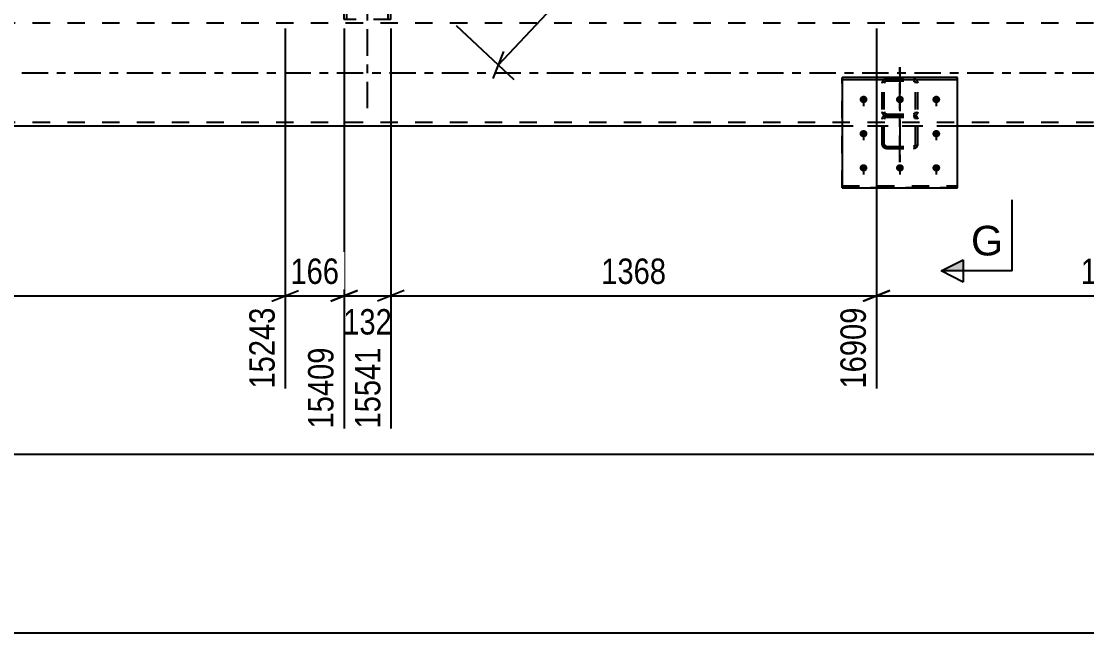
# Model space of a CAD drawing. Header units: millimetres. Extents: x -177 to 1012, y -676 to 165.
# Drawn here: x 540 to 660, y -190.7 to -121.8 of the extents above; entities that cross this region are included whole.
import ezdxf

# ---------------------------------------------------------------- set-up
doc = ezdxf.new("R2010")
doc.units = ezdxf.units.MM
doc.linetypes.add('DXK_LINE_DOT2', pattern=[3.9198, 1.9599, -1.9599])
doc.linetypes.add('DXK_LINE_DOT3', pattern=[5.9187, 2.979, -0.9799, 0.9799, -0.9799])
doc.styles.add('Arial', font='ARIAL.TTF', dxfattribs={"height": 0.2})
doc.styles.add('Arial Narrow', font='ARIALN.TTF', dxfattribs={"height": 0.2})

# ---------------------------------------------------------------- blocks, each defined once
blk = doc.blocks.new('Part-761545539-1987 - 1890')
at = {"color": 7, "linetype": 'DXK_LINE_DOT2'}
for p, q in [((798, -122), (-40, -122)), ((798, -133.2), (-40, -133.2)), ((798, -133.6), (-27.5, -133.6)), ((645.5, -133.6), (632.5, -133.6))]:
    blk.add_line(p, q, dxfattribs=at)
at = {"color": 7, "linetype": 'DXK_LINE_DOT3'}
blk.add_line((-40, -127.6), (798, -127.6), dxfattribs=at)
at = {"color": 2, "linetype": 'Continuous'}
for p, q in [((632.5, -133.6), (465.5, -133.6)), ((793.2, -133.6), (645.5, -133.6))]:
    blk.add_line(p, q, dxfattribs=at)
blk = doc.blocks.new('Part-761545539-2196 - 1890')
at = {"color": 2, "linetype": 'Continuous'}
for p, q in [((645.5, -128.14), (632.5, -128.14)), ((632.5, -128.14), (632.5, -140.57)), ((632.5, -128.35), (645.5, -128.35)), ((645.5, -140.57), (645.5, -128.14)), ((632.5, -140.57), (645.5, -140.57))]:
    blk.add_line(p, q, dxfattribs=at)
at = {"color": 7, "linetype": 'DXK_LINE_DOT2'}
blk.add_line((632.5, -140.35), (645.5, -140.35), dxfattribs=at)
blk = doc.blocks.new('Part-761545539-2197 - 1890')
at = {"color": 7, "linetype": 'DXK_LINE_DOT3'}
blk.add_line((639, -137.66), (639, -126.97), dxfattribs=at)
at = {"color": 7, "linetype": 'DXK_LINE_DOT2'}
for p, q in [((637.48, -128.26), (637.3, -128.3)), ((637.48, -128.26), (640.52, -128.26)), ((640.7, -128.3), (640.52, -128.26)), ((637.04, -128.58), (637, -128.77)), ((637, -135.67), (637, -128.77)), ((637.24, -128.77), (637.26, -128.67)), ((637.24, -135.67), (637.24, -128.77)), ((637.26, -128.67), (637.31, -128.59)), ((637.31, -128.59), (637.39, -128.53)), ((637.39, -128.53), (637.48, -128.52)), ((637.48, -128.52), (640.52, -128.52)), ((640.52, -128.52), (640.61, -128.53)), ((640.61, -128.53), (640.69, -128.59)), ((640.69, -128.59), (640.74, -128.67)), ((640.74, -128.67), (640.76, -128.77)), ((640.76, -135.67), (640.76, -128.77)), ((641, -128.77), (640.96, -128.58)), ((641, -135.67), (641, -128.77)), ((637, -132.01), (637.04, -132.2)), ((637.26, -132.1), (637.24, -132.01)), ((640.76, -132.01), (640.74, -132.1)), ((640.96, -132.2), (641, -132.01)), ((637, -132.82), (637.04, -132.64)), ((637.04, -132.64), (637.14, -132.5)), ((637.14, -132.5), (637.3, -132.4)), ((637.26, -132.73), (637.24, -132.82)), ((637.31, -132.19), (637.26, -132.1)), ((637.31, -132.66), (637.26, -132.73)), ((637.3, -132.4), (637.48, -132.36)), ((637.3, -132.48), (637.48, -132.52)), ((637.39, -132.24), (637.31, -132.19)), ((637.39, -132.61), (637.31, -132.66)), ((637.48, -132.26), (637.39, -132.24)), ((637.48, -132.59), (637.39, -132.61)), ((637.48, -132.26), (640.52, -132.26)), ((637.48, -132.36), (640.52, -132.36)), ((637.48, -132.52), (640.52, -132.52)), ((637.48, -132.59), (640.52, -132.59)), ((640.61, -132.24), (640.52, -132.26)), ((640.52, -132.36), (640.7, -132.4)), ((640.52, -132.52), (640.7, -132.48)), ((640.61, -132.61), (640.52, -132.59)), ((640.69, -132.19), (640.61, -132.24)), ((640.69, -132.66), (640.61, -132.61)), ((640.74, -132.1), (640.69, -132.19)), ((640.74, -132.73), (640.69, -132.66)), ((640.7, -132.4), (640.86, -132.5)), ((640.76, -132.82), (640.74, -132.73)), ((640.86, -132.5), (640.96, -132.64)), ((640.96, -132.64), (641, -132.82)), ((637.04, -135.84), (637, -135.67)), ((637.24, -135.67), (637.26, -135.76)), ((640.74, -135.76), (640.76, -135.67)), ((641, -135.67), (640.96, -135.84)), ((637.14, -135.99), (637.04, -135.84)), ((637.3, -136.09), (637.14, -135.99)), ((637.26, -135.76), (637.31, -135.83)), ((637.48, -136.12), (637.3, -136.09)), ((637.31, -135.83), (637.39, -135.88)), ((637.39, -135.88), (637.48, -135.9)), ((637.48, -135.9), (640.52, -135.9)), ((637.48, -136.12), (640.52, -136.12)), ((640.52, -135.9), (640.61, -135.88)), ((640.7, -136.09), (640.52, -136.12)), ((640.61, -135.88), (640.69, -135.83)), ((640.69, -135.83), (640.74, -135.76)), ((640.86, -135.99), (640.7, -136.09)), ((640.96, -135.84), (640.86, -135.99))]:
    blk.add_line(p, q, dxfattribs=at)
for centre, start, end in [((637.5, -128.75), 114.32, 159.2417), ((640.5, -128.75), 20.7583, 65.68), ((637.5, -132.03), 200.7583, 245.68), ((640.5, -132.03), 294.32, 339.2417)]:
    blk.add_arc(centre, 0.496, start, end, dxfattribs=at)
blk = doc.blocks.new('Part-761545539-2198 - 1890')
at = {"color": 7, "linetype": 'DXK_LINE_DOT3'}
blk.add_line((639, -126.97), (639, -137.66), dxfattribs=at)
at = {"color": 7, "linetype": 'DXK_LINE_DOT2'}
for p, q in [((637.3, -128.3), (637.48, -128.26)), ((637.48, -128.26), (640.52, -128.26)), ((640.52, -128.26), (640.7, -128.3)), ((637, -128.77), (637.04, -128.57)), ((637, -135.67), (637, -128.77)), ((637.26, -128.67), (637.24, -128.77)), ((637.24, -135.67), (637.24, -128.77)), ((637.31, -128.59), (637.26, -128.67)), ((637.39, -128.53), (637.31, -128.59)), ((637.48, -128.51), (637.39, -128.53)), ((637.48, -128.51), (640.52, -128.51)), ((640.61, -128.53), (640.52, -128.51)), ((640.69, -128.59), (640.61, -128.53)), ((640.74, -128.67), (640.69, -128.59)), ((640.76, -128.77), (640.74, -128.67)), ((640.76, -135.67), (640.76, -128.77)), ((640.96, -128.57), (641, -128.77)), ((641, -135.67), (641, -128.77)), ((637.04, -132.2), (637, -132.01)), ((637.24, -132.01), (637.26, -132.1)), ((640.74, -132.1), (640.76, -132.01)), ((641, -132.01), (640.96, -132.2)), ((637.04, -132.64), (637, -132.81)), ((637.14, -132.5), (637.04, -132.64)), ((637.3, -132.4), (637.14, -132.5)), ((637.24, -132.81), (637.26, -132.73)), ((637.26, -132.1), (637.31, -132.19)), ((637.26, -132.73), (637.31, -132.66)), ((637.48, -132.36), (637.3, -132.4)), ((637.48, -132.52), (637.3, -132.48)), ((637.31, -132.19), (637.39, -132.24)), ((637.31, -132.66), (637.39, -132.61)), ((637.39, -132.24), (637.48, -132.26)), ((637.39, -132.61), (637.48, -132.59)), ((637.48, -132.26), (640.52, -132.26)), ((637.48, -132.36), (640.52, -132.36)), ((637.48, -132.52), (640.52, -132.52)), ((637.48, -132.59), (640.52, -132.59)), ((640.52, -132.26), (640.61, -132.24)), ((640.7, -132.4), (640.52, -132.36)), ((640.7, -132.48), (640.52, -132.52)), ((640.52, -132.59), (640.61, -132.61)), ((640.61, -132.24), (640.69, -132.19)), ((640.61, -132.61), (640.69, -132.66)), ((640.69, -132.19), (640.74, -132.1)), ((640.69, -132.66), (640.74, -132.73)), ((640.86, -132.5), (640.7, -132.4)), ((640.74, -132.73), (640.76, -132.81)), ((640.96, -132.64), (640.86, -132.5)), ((641, -132.81), (640.96, -132.64)), ((637, -135.67), (637.04, -135.84)), ((637.26, -135.76), (637.24, -135.67)), ((640.76, -135.67), (640.74, -135.76)), ((640.96, -135.84), (641, -135.67)), ((637.04, -135.84), (637.14, -135.99)), ((637.14, -135.99), (637.3, -136.09)), ((637.31, -135.83), (637.26, -135.76)), ((637.3, -136.09), (637.48, -136.12)), ((637.39, -135.88), (637.31, -135.83)), ((637.48, -135.9), (637.39, -135.88)), ((637.48, -135.9), (640.52, -135.9)), ((637.48, -136.12), (640.52, -136.12)), ((640.61, -135.88), (640.52, -135.9)), ((640.52, -136.12), (640.7, -136.09)), ((640.69, -135.83), (640.61, -135.88)), ((640.74, -135.76), (640.69, -135.83)), ((640.7, -136.09), (640.86, -135.99)), ((640.86, -135.99), (640.96, -135.84))]:
    blk.add_line(p, q, dxfattribs=at)
for centre, start, end in [((637.5, -128.75), 114.32, 159.2417), ((640.5, -128.75), 20.7583, 65.68), ((637.5, -132.03), 200.7583, 245.68), ((640.5, -132.03), 294.32, 339.2417)]:
    blk.add_arc(centre, 0.496, start, end, dxfattribs=at)
blk = doc.blocks.new('Part-761545539-2271 - 1890')
at = {"color": 7, "linetype": 'DXK_LINE_DOT3'}
blk.add_line((579, -131.6), (579, 4), dxfattribs=at)
at = {"color": 7, "linetype": 'DXK_LINE_DOT2'}
for p, q in [((581.64, -6), (576.36, -6)), ((576.36, -6.66), (576.36, -6)), ((576.68, -121.6), (576.68, -6)), ((581.32, -121.6), (581.32, -6)), ((581.64, -6.66), (581.64, -6)), ((576.36, -121.6), (576.36, -120.94)), ((581.64, -121.6), (581.64, -120.94)), ((581.64, -121.6), (576.36, -121.6))]:
    blk.add_line(p, q, dxfattribs=at)
at = {"color": 2, "linetype": 'Continuous'}
for p, q in [((576.36, -120.94), (576.36, -6.66)), ((581.64, -120.94), (581.64, -6.66))]:
    blk.add_line(p, q, dxfattribs=at)
blk = doc.blocks.new('Bolt-761545539-2459 - 1890')
at = {"color": 1, "linetype": 'DXK_LINE_DOT2'}
for p, q in [((634.9, -130.21), (634.9, -131.35)), ((639, -130.21), (639, -131.35)), ((643.1, -130.21), (643.1, -131.35)), ((634.9, -134.07), (634.9, -135.2)), ((643.1, -134.07), (643.1, -135.2)), ((634.9, -137.92), (634.9, -139.05)), ((639, -137.92), (639, -139.05)), ((643.1, -137.92), (643.1, -139.05))]:
    blk.add_line(p, q, dxfattribs=at)
blk = doc.blocks.new('Part-761545539-2460 - 1890')
at = {"color": 7, "linetype": 'DXK_LINE_DOT2'}
for p, q in [((632.5, -140.57), (632.5, -128.14)), ((645.5, -128.14), (632.5, -128.14)), ((632.5, -128.35), (645.5, -128.35)), ((645.5, -140.57), (645.5, -128.14)), ((632.5, -140.35), (645.5, -140.35)), ((645.5, -140.57), (632.5, -140.57))]:
    blk.add_line(p, q, dxfattribs=at)
blk = doc.blocks.new('Bolt-761545539-2462 - 1890')
at = {"linetype": 'Continuous'}
for points in [[(634.9, -130.2), (634.99, -130.2), (635.08, -130.23), (635.16, -130.27), (635.23, -130.33), (635.28, -130.4), (635.32, -130.48), (635.34, -130.57), (635.34, -130.65), (635.32, -130.74), (635.28, -130.82), (635.23, -130.89), (635.16, -130.94), (635.08, -130.99), (634.99, -131.01), (634.9, -131.02), (634.81, -131.01), (634.72, -130.99), (634.64, -130.94), (634.57, -130.89), (634.52, -130.82), (634.48, -130.74), (634.46, -130.65), (634.46, -130.57), (634.48, -130.48), (634.52, -130.4), (634.57, -130.33), (634.64, -130.27), (634.72, -130.23), (634.81, -130.2)], [(639, -130.2), (639.09, -130.2), (639.18, -130.23), (639.26, -130.27), (639.33, -130.33), (639.38, -130.4), (639.42, -130.48), (639.44, -130.57), (639.44, -130.65), (639.42, -130.74), (639.38, -130.82), (639.33, -130.89), (639.26, -130.94), (639.18, -130.99), (639.09, -131.01), (639, -131.02), (638.91, -131.01), (638.82, -130.99), (638.74, -130.94), (638.67, -130.89), (638.62, -130.82), (638.58, -130.74), (638.56, -130.65), (638.56, -130.57), (638.58, -130.48), (638.62, -130.4), (638.67, -130.33), (638.74, -130.27), (638.82, -130.23), (638.91, -130.2)], [(643.1, -130.2), (643.19, -130.2), (643.28, -130.23), (643.36, -130.27), (643.43, -130.33), (643.48, -130.4), (643.52, -130.48), (643.54, -130.57), (643.54, -130.65), (643.52, -130.74), (643.48, -130.82), (643.43, -130.89), (643.36, -130.94), (643.28, -130.99), (643.19, -131.01), (643.1, -131.02), (643.01, -131.01), (642.92, -130.99), (642.84, -130.94), (642.77, -130.89), (642.72, -130.82), (642.68, -130.74), (642.66, -130.65), (642.66, -130.57), (642.68, -130.48), (642.72, -130.4), (642.77, -130.33), (642.84, -130.27), (642.92, -130.23), (643.01, -130.2)], [(634.9, -134.05), (634.99, -134.06), (635.08, -134.08), (635.16, -134.13), (635.23, -134.19), (635.28, -134.26), (635.32, -134.33), (635.34, -134.42), (635.34, -134.51), (635.32, -134.59), (635.28, -134.67), (635.23, -134.74), (635.16, -134.8), (635.08, -134.84), (634.99, -134.87), (634.9, -134.88), (634.81, -134.87), (634.72, -134.84), (634.64, -134.8), (634.57, -134.74), (634.52, -134.67), (634.48, -134.59), (634.46, -134.51), (634.46, -134.42), (634.48, -134.33), (634.52, -134.26), (634.57, -134.19), (634.64, -134.13), (634.72, -134.08), (634.81, -134.06)], [(643.1, -134.05), (643.19, -134.06), (643.28, -134.08), (643.36, -134.13), (643.43, -134.19), (643.48, -134.26), (643.52, -134.33), (643.54, -134.42), (643.54, -134.51), (643.52, -134.59), (643.48, -134.67), (643.43, -134.74), (643.36, -134.8), (643.28, -134.84), (643.19, -134.87), (643.1, -134.88), (643.01, -134.87), (642.92, -134.84), (642.84, -134.8), (642.77, -134.74), (642.72, -134.67), (642.68, -134.59), (642.66, -134.51), (642.66, -134.42), (642.68, -134.33), (642.72, -134.26), (642.77, -134.19), (642.84, -134.13), (642.92, -134.08), (643.01, -134.06)], [(634.9, -137.9), (634.99, -137.91), (635.08, -137.94), (635.16, -137.98), (635.23, -138.04), (635.28, -138.11), (635.32, -138.19), (635.34, -138.27), (635.34, -138.36), (635.32, -138.44), (635.28, -138.52), (635.23, -138.59), (635.16, -138.65), (635.08, -138.69), (634.99, -138.72), (634.9, -138.73), (634.81, -138.72), (634.72, -138.69), (634.64, -138.65), (634.57, -138.59), (634.52, -138.52), (634.48, -138.44), (634.46, -138.36), (634.46, -138.27), (634.48, -138.19), (634.52, -138.11), (634.57, -138.04), (634.64, -137.98), (634.72, -137.94), (634.81, -137.91)], [(639, -137.9), (639.09, -137.91), (639.18, -137.94), (639.26, -137.98), (639.33, -138.04), (639.38, -138.11), (639.42, -138.19), (639.44, -138.27), (639.44, -138.36), (639.42, -138.44), (639.38, -138.52), (639.33, -138.59), (639.26, -138.65), (639.18, -138.69), (639.09, -138.72), (639, -138.73), (638.91, -138.72), (638.82, -138.69), (638.74, -138.65), (638.67, -138.59), (638.62, -138.52), (638.58, -138.44), (638.56, -138.36), (638.56, -138.27), (638.58, -138.19), (638.62, -138.11), (638.67, -138.04), (638.74, -137.98), (638.82, -137.94), (638.91, -137.91)], [(643.1, -137.9), (643.19, -137.91), (643.28, -137.94), (643.36, -137.98), (643.43, -138.04), (643.48, -138.11), (643.52, -138.19), (643.54, -138.27), (643.54, -138.36), (643.52, -138.44), (643.48, -138.52), (643.43, -138.59), (643.36, -138.65), (643.28, -138.69), (643.19, -138.72), (643.1, -138.73), (643.01, -138.72), (642.92, -138.69), (642.84, -138.65), (642.77, -138.59), (642.72, -138.52), (642.68, -138.44), (642.66, -138.36), (642.66, -138.27), (642.68, -138.19), (642.72, -138.11), (642.77, -138.04), (642.84, -137.98), (642.92, -137.94), (643.01, -137.91)]]:
    blk.add_hatch(color=1, dxfattribs=at).paths.add_polyline_path(points)
at = {"color": 1, "linetype": 'Continuous'}
for p, q in [((634.9, -130.21), (634.9, -131.35)), ((639, -130.21), (639, -131.35)), ((643.1, -130.21), (643.1, -131.35)), ((634.9, -134.07), (634.9, -135.2)), ((643.1, -134.07), (643.1, -135.2)), ((634.9, -137.92), (634.9, -139.05)), ((639, -137.92), (639, -139.05)), ((643.1, -137.92), (643.1, -139.05))]:
    blk.add_line(p, q, dxfattribs=at)
blk = doc.blocks.new('StraightDimension-761545539-18973 - 1890')
at = {"color": 7, "linetype": 'Continuous'}
for p, q in [((576.36, -122.6), (576.36, -167.68)), ((581.64, -122.6), (581.64, -167.68)), ((574.86, -153.34), (577.86, -152.14)), ((583.14, -152.14), (580.14, -153.34)), ((576.36, -152.74), (581.64, -152.74))]:
    blk.add_line(p, q, dxfattribs=at)
at = {"color": 0}
blk.add_wipeout([(582.34, -157.69), (582.34, -153.49), (575.66, -153.49), (575.66, -157.69)], dxfattribs=at)
at = {"color": 3, "style": 'Arial Narrow'}
blk.add_text('132', height=2.863, dxfattribs=at).set_placement((576.26, -157.09))
at = {"color": 0, "linetype": 'Continuous'}
blk.add_wipeout([(581.04, -157.94), (576.84, -157.94), (576.84, -168.28), (581.04, -168.28)], dxfattribs=at)
at = {"color": 3, "linetype": 'Continuous', "style": 'Arial Narrow'}
blk.add_text('15541', height=2.863, rotation=90.0002, dxfattribs=at).set_placement((580.44, -167.68))
blk = doc.blocks.new('StraightDimension-761545539-18974 - 1890')
at = {"color": 7, "linetype": 'Continuous'}
for p, q in [((569.73, -122.6), (569.73, -163.18)), ((576.36, -122.6), (576.36, -167.68)), ((568.23, -153.34), (571.23, -152.14)), ((577.86, -152.14), (574.86, -153.34)), ((569.73, -152.74), (576.36, -152.74))]:
    blk.add_line(p, q, dxfattribs=at)
at = {"color": 0}
blk.add_wipeout([(576.39, -151.99), (576.39, -147.79), (569.71, -147.79), (569.71, -151.99)], dxfattribs=at)
at = {"color": 0, "linetype": 'Continuous'}
blk.add_wipeout([(575.76, -157.94), (571.56, -157.94), (571.56, -168.28), (575.76, -168.28)], dxfattribs=at)
at = {"color": 3, "style": 'Arial Narrow'}
blk.add_text('166', height=2.863, dxfattribs=at).set_placement((570.31, -151.39))
at = {"color": 3, "linetype": 'Continuous', "style": 'Arial Narrow'}
blk.add_text('15409', height=2.863, rotation=90.0002, dxfattribs=at).set_placement((575.16, -167.68))
blk = doc.blocks.new('StraightDimension-761545539-18971 - 1890')
at = {"color": 7, "linetype": 'Continuous'}
for p, q in [((636.36, -122.6), (636.36, -163.18)), ((689.73, -122.6), (689.73, -163.18)), ((637.86, -152.14), (634.86, -153.34)), ((688.23, -153.34), (691.23, -152.14)), ((636.36, -152.74), (689.73, -152.74))]:
    blk.add_line(p, q, dxfattribs=at)
at = {"color": 0}
blk.add_wipeout([(667.3, -151.99), (667.3, -147.79), (658.79, -147.79), (658.79, -151.99)], dxfattribs=at)
at = {"color": 3, "style": 'Arial Narrow'}
blk.add_text('1334', height=2.863, dxfattribs=at).set_placement((659.39, -151.39))
at = {"color": 0, "linetype": 'Continuous'}
blk.add_wipeout([(689.13, -153.44), (684.93, -153.44), (684.93, -163.78), (689.13, -163.78)], dxfattribs=at)
at = {"color": 3, "linetype": 'Continuous', "style": 'Arial Narrow'}
blk.add_text('18243', height=2.863, rotation=90.0002, dxfattribs=at).set_placement((688.53, -163.18))
blk = doc.blocks.new('StraightDimension-761545539-2909 - 1890')
at = {"color": 7, "linetype": 'Continuous'}
blk.add_line((-41, -170.58), (839, -170.58), dxfattribs=at)
blk = doc.blocks.new('StraightDimension-761545539-2801 - 1890')
at = {"color": 7, "linetype": 'Continuous'}
for p, q in [((640.91, -71.15), (631.93, -79.6)), ((635.14, -78.63), (632.21, -77.27)), ((633.67, -77.95), (681.77, -129.09)), ((689.01, -122.29), (680.02, -130.74)), ((680.3, -128.41), (683.23, -129.77))]:
    blk.add_line(p, q, dxfattribs=at)
at = {"color": 0}
blk.add_wipeout([(661.18, -106.11), (664.24, -103.23), (658.41, -97.03), (655.35, -99.91)], dxfattribs=at)
at = {"color": 3, "style": 'Arial Narrow'}
blk.add_text('1755', height=2.863, rotation=-46.7591, dxfattribs=at).set_placement((656.2, -99.93))
blk = doc.blocks.new('StraightDimension-761545539-3093 - 1890')
at = {"color": 7, "linetype": 'Continuous'}
for p, q in [((637.09, -71.15), (643.56, -77.23)), ((641.22, -77.09), (642.4, -74.08)), ((593.72, -126.73), (641.81, -75.59)), ((589, -122.29), (595.47, -128.37)), ((594.31, -125.22), (593.13, -128.23))]:
    blk.add_line(p, q, dxfattribs=at)
at = {"color": 0}
blk.add_wipeout([(620.13, -97.54), (617.07, -94.66), (611.24, -100.87), (614.3, -103.74)], dxfattribs=at)
at = {"color": 3, "style": 'Arial Narrow'}
blk.add_text('1755', height=2.863, rotation=46.7591, dxfattribs=at).set_placement((614.28, -102.9))
blk = doc.blocks.new('StraightDimension-761545539-18972 - 1890')
at = {"color": 7, "linetype": 'Continuous'}
for p, q in [((581.64, -122.6), (581.64, -167.68)), ((636.36, -122.6), (636.36, -163.18)), ((583.14, -152.14), (580.14, -153.34)), ((634.86, -153.34), (637.86, -152.14)), ((581.64, -152.74), (636.36, -152.74))]:
    blk.add_line(p, q, dxfattribs=at)
at = {"color": 0}
blk.add_wipeout([(613.26, -151.99), (613.26, -147.79), (604.74, -147.79), (604.74, -151.99)], dxfattribs=at)
at = {"color": 3, "style": 'Arial Narrow'}
blk.add_text('1368', height=2.863, dxfattribs=at).set_placement((605.34, -151.39))
at = {"color": 0, "linetype": 'Continuous'}
blk.add_wipeout([(635.76, -153.44), (631.56, -153.44), (631.56, -163.78), (635.76, -163.78)], dxfattribs=at)
at = {"color": 3, "linetype": 'Continuous', "style": 'Arial Narrow'}
blk.add_text('16909', height=2.863, rotation=90.0002, dxfattribs=at).set_placement((635.16, -163.18))
blk = doc.blocks.new('StraightDimension-761545539-18975 - 1890')
at = {"color": 7, "linetype": 'Continuous'}
for p, q in [((461.64, -122.6), (461.64, -167.68)), ((569.73, -122.6), (569.73, -163.18)), ((463.14, -152.14), (460.14, -153.34)), ((568.23, -153.34), (571.23, -152.14)), ((461.64, -152.74), (569.73, -152.74))]:
    blk.add_line(p, q, dxfattribs=at)
at = {"color": 0}
blk.add_wipeout([(519.94, -151.99), (519.94, -147.79), (511.43, -147.79), (511.43, -151.99)], dxfattribs=at)
at = {"color": 3, "style": 'Arial Narrow'}
blk.add_text('2702', height=2.863, dxfattribs=at).set_placement((512.03, -151.39))
at = {"color": 0, "linetype": 'Continuous'}
blk.add_wipeout([(569.13, -153.44), (564.93, -153.44), (564.93, -163.78), (569.13, -163.78)], dxfattribs=at)
at = {"color": 3, "linetype": 'Continuous', "style": 'Arial Narrow'}
blk.add_text('15243', height=2.863, rotation=90.0002, dxfattribs=at).set_placement((568.53, -163.18))
blk = doc.blocks.new('StraightDimension-761545539-5115 - 4645')
at = {"color": 7, "linetype": 'Continuous'}
blk.add_line((236.03, -190.69), (798.88, -190.69), dxfattribs=at)
blk = doc.blocks.new('SectionMark-761545539-3935 - 1890')
at = {"linetype": 'Continuous'}
blk.add_hatch(color=6, dxfattribs=at).paths.add_polyline_path([(646.14, -148.68), (646.14, -149.93), (643.64, -149.93)])
at = {"color": 6, "linetype": 'Continuous'}
for p, q in [((651.64, -149.93), (651.64, -141.93)), ((643.64, -149.93), (646.14, -148.68)), ((646.14, -148.68), (646.14, -151.18)), ((651.64, -149.93), (643.64, -149.93)), ((646.14, -151.18), (643.64, -149.93))]:
    blk.add_line(p, q, dxfattribs=at)
at = {"color": 0, "linetype": 'Continuous'}
blk.add_wipeout([(650.64, -148.18), (650.64, -144.68), (647.01, -144.68), (647.01, -148.18)], dxfattribs=at)
at = {"color": 3, "linetype": 'Continuous', "style": 'Arial'}
blk.add_text('G', height=3.34, dxfattribs=at).set_placement((647.01, -148.18))

msp = doc.modelspace()

# ---------------------------------------------------------------- block references
for name in ['Part-761545539-2271 - 1890', 'Part-761545539-1987 - 1890', 'Part-761545539-2197 - 1890', 'Part-761545539-2198 - 1890', 'Part-761545539-2196 - 1890', 'Part-761545539-2460 - 1890', 'Bolt-761545539-2462 - 1890', 'Bolt-761545539-2459 - 1890', 'StraightDimension-761545539-5115 - 4645']:
    msp.add_blockref(name, (0, 0))

# ---------------------------------------------------------------- next in the draw order: block references
for name in ['StraightDimension-761545539-18973 - 1890', 'StraightDimension-761545539-18971 - 1890']:
    msp.add_blockref(name, (0, 0))

# ---------------------------------------------------------------- next in the draw order: block references
msp.add_blockref('StraightDimension-761545539-18974 - 1890', (0, 0))

# ---------------------------------------------------------------- next in the draw order: block references
msp.add_blockref('StraightDimension-761545539-2909 - 1890', (0, 0))

# ---------------------------------------------------------------- next in the draw order: block references
for name in ['StraightDimension-761545539-2801 - 1890', 'StraightDimension-761545539-18975 - 1890']:
    msp.add_blockref(name, (0, 0))

# ---------------------------------------------------------------- next in the draw order: block references
msp.add_blockref('StraightDimension-761545539-3093 - 1890', (0, 0))

# ---------------------------------------------------------------- next in the draw order: block references
for name in ['SectionMark-761545539-3935 - 1890', 'StraightDimension-761545539-18972 - 1890']:
    msp.add_blockref(name, (0, 0))

doc.saveas('drawing.dxf')
